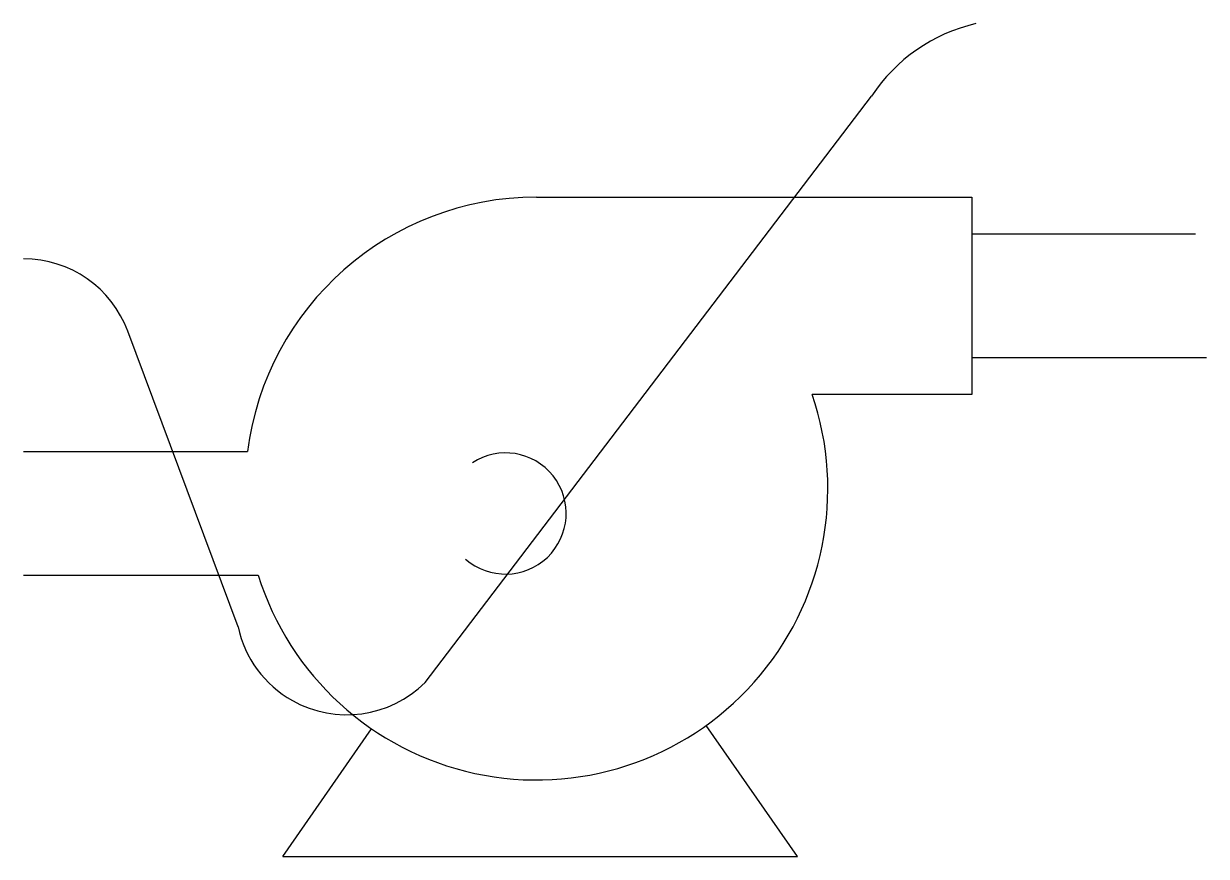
# Model space of a CAD drawing. Header units: inches. Extents: x -0.168 to 0.718, y -0.303 to 0.32.
import ezdxf

# ---------------------------------------------------------------- set-up
doc = ezdxf.new("R2010")
doc.units = ezdxf.units.IN
doc.header["$LTSCALE"] = 0.5
doc.header["$MEASUREMENT"] = 0

msp = doc.modelspace()

# ---------------------------------------------------------------- linework, layer by layer
for p, q in [((0.13308, -0.17291), (0.46751, 0.26624)), ((-0.00703, -0.13128), (-0.08953, 0.09006))]:
    msp.add_line(p, q)
at = {"color": 0, "linetype": 'Continuous'}
for p, q in [((0.21646, 0.19051), (0.54249, 0.19051)), ((0.54249, 0.19051), (0.54249, 0.0428)), ((0.54249, 0.0428), (0.42298, 0.0428))]:
    msp.add_line(p, q, dxfattribs=at)
at = {"color": 7, "linetype": 'Continuous'}
for p, q in [((0.54249, 0.16295), (0.71008, 0.16295)), ((0.54249, 0.07036), (0.71818, 0.07036)), ((-0.16758, 0), (0, 0)), ((-0.16758, -0.09259), (0.0081, -0.09259)), ((0.0265, -0.30314), (0.093, -0.20766)), ((0.41197, -0.30314), (0.34365, -0.20504)), ((0.0265, -0.30314), (0.41197, -0.30314))]:
    msp.add_line(p, q, dxfattribs=at)
for centre, radius, start, end in [((0.57442, 0.1956), 0.12814, 103.01443, 146.544), ((-0.16758, 0.06097), 0.0833, 20.44157, 90), ((0.0744, -0.11378), 0.0833, 192.12987, 240.73527), ((0.0744, -0.11378), 0.0833, 240.73527, 314.77959)]:
    msp.add_arc(centre, radius, start, end)
at = {"color": 0, "linetype": 'Continuous'}
for start, end in [(89.99999, 172.70292), (197.29456, 18.85216)]:
    msp.add_arc((0.21646, -0.02772), 0.21823, start, end, dxfattribs=at)
at = {"color": 7, "linetype": 'Continuous'}
msp.add_arc((0.19333, -0.04637), 0.04539, 228.81461, 123.20607, dxfattribs=at)

doc.saveas('drawing.dxf')
